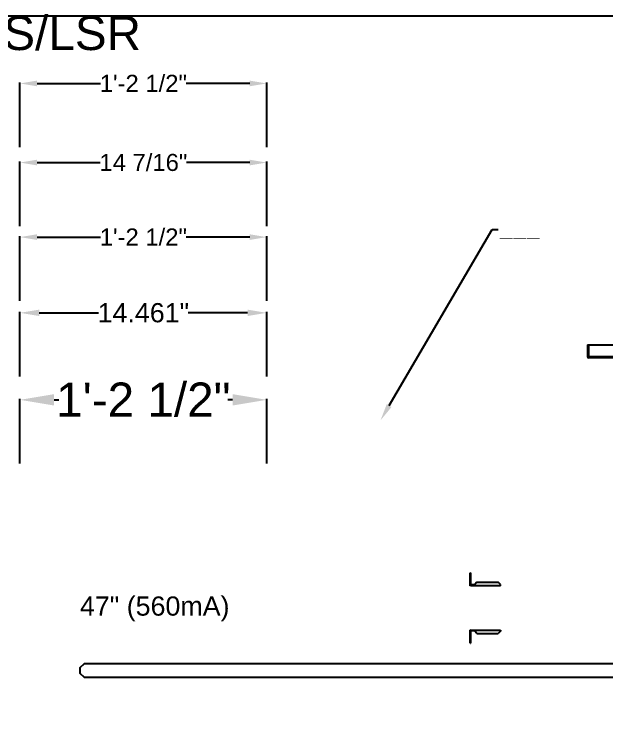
# Model space of a CAD drawing. Header units: inches. Extents: x 185 to 315, y 0 to 83.
# Drawn here: x 228.77 to 263.51, y 41.45 to 82.89 of the extents above; entities that cross this region are included whole.
import ezdxf
from ezdxf import colors
from ezdxf.entities.mleader import LeaderData, LeaderLine
from ezdxf.math import Vec2, Vec3

# ---------------------------------------------------------------- set-up
doc = ezdxf.new("R2010")
doc.units = ezdxf.units.IN
doc.header["$LTSCALE"] = 0.5
doc.header["$MEASUREMENT"] = 0
doc.layers.get('Defpoints').update_dxf_attribs({"linetype": 'CONTINUOUS'})
for name, color, linetype in [('Ceiling', 42, 'CONTINUOUS'), ('LED Board', 110, 'CONTINUOUS'), ('Mounting', 4, 'CONTINUOUS'), ('WallMount Bracket', 190, 'CONTINUOUS')]:
    doc.layers.add(name, color=color, linetype=linetype)
doc.layers.add('CUST DWG', color=7, linetype='CONTINUOUS', lineweight=20)
doc.layers.add('FAB DWG', color=7, linetype='CONTINUOUS', plot=False)
doc.layers.add('Text-Unprinted', color=131, linetype='CONTINUOUS', plot=False)
doc.styles.add('LSAD_Alert', font='arialbd.ttf', dxfattribs={"height": 5})
doc.styles.add('LSAD_Standard', font='arial.ttf')
doc.styles.get("Standard").update_dxf_attribs({"font": 'arial.ttf'})
doc.dimstyles.new('LSAD_CustDims', dxfattribs={"dimtxt": 1, "dimasz": 1, "dimexe": 0.0625, "dimexo": 0.042969, "dimgap": 0.0625, "dimtad": 0, "dimtih": 1, "dimtoh": 1, "dimdec": 3, "dimzin": 0, "dimdsep": 46, "dimlunit": 4, "dimtxsty": 'Standard', "dimcen": 0.125, "dimclrd": 256, "dimclre": 256, "dimclrt": 256, "dimadec": 0, "dimazin": 0, "dimtfac": 1, "dimtdec": 3, "dimtix": 1, "dimtofl": 0, "dimtmove": 0, "dimatfit": 3, "dimfxl": 1, "dimfrac": 2, "dimtolj": 1, "dimtzin": 0, "dimarcsym": 0})
doc.dimstyles.new('LSAD_FabDims', dxfattribs={"dimtxt": 1, "dimasz": 1, "dimexe": 0.0625, "dimexo": 0.042969, "dimgap": 0.0625, "dimtad": 0, "dimtih": 1, "dimtoh": 1, "dimdec": 4, "dimzin": 0, "dimdsep": 46, "dimlunit": 5, "dimtxsty": 'Standard', "dimcen": 0.125, "dimclrd": 256, "dimclre": 256, "dimclrt": 256, "dimadec": 0, "dimazin": 0, "dimtfac": 1, "dimtdec": 4, "dimtix": 1, "dimtofl": 0, "dimtmove": 0, "dimatfit": 3, "dimfxl": 1, "dimfrac": 2, "dimtolj": 1, "dimtzin": 0, "dimarcsym": 0})
doc.dimstyles.new('LSAD_FabDimsOC', dxfattribs={"dimtxt": 1, "dimasz": 1, "dimexe": 0.0625, "dimexo": 0.042969, "dimgap": 0.0625, "dimtad": 0, "dimtih": 1, "dimtoh": 1, "dimdec": 3, "dimzin": 0, "dimdsep": 46, "dimlunit": 4, "dimtxsty": 'Standard', "dimcen": 0.125, "dimclrd": 256, "dimclre": 256, "dimclrt": 256, "dimadec": 0, "dimazin": 0, "dimtfac": 1, "dimtdec": 3, "dimtofl": 0, "dimtmove": 0, "dimatfit": 2, "dimfxl": 1, "dimfrac": 2, "dimtolj": 1, "dimtzin": 0, "dimarcsym": 0})
doc.dimstyles.new('LSAD_FixtureCut', dxfattribs={"dimtxt": 1.125, "dimasz": 1.125, "dimexe": 0.0625, "dimexo": 0.042969, "dimgap": 0.0625, "dimtad": 0, "dimtih": 1, "dimtoh": 1, "dimdec": 3, "dimzin": 0, "dimdsep": 46, "dimtxsty": 'Standard', "dimcen": 0.125, "dimclrd": 256, "dimclre": 256, "dimclrt": 256, "dimadec": 0, "dimazin": 0, "dimtfac": 1, "dimtdec": 3, "dimtofl": 0, "dimtmove": 0, "dimatfit": 3, "dimfxl": 1, "dimfrac": 2, "dimtolj": 1, "dimtzin": 0, "dimarcsym": 0})
doc.dimstyles.new('LSAD_OverallDim', dxfattribs={"dimtxt": 2, "dimasz": 2, "dimexe": 0.0625, "dimexo": 0.042969, "dimgap": 0.0625, "dimtad": 0, "dimtih": 1, "dimtoh": 1, "dimdec": 3, "dimzin": 0, "dimdsep": 46, "dimlunit": 4, "dimtxsty": 'Standard', "dimcen": 0.125, "dimclrd": 256, "dimclre": 256, "dimclrt": 256, "dimadec": 0, "dimazin": 0, "dimtfac": 1, "dimtdec": 3, "dimtix": 1, "dimtofl": 0, "dimtmove": 0, "dimatfit": 3, "dimfxl": 1, "dimfrac": 2, "dimtolj": 1, "dimtzin": 0, "dimarcsym": 0})

# ---------------------------------------------------------------- blocks, each defined once
blk = doc.blocks.new('*U62')
at = {"layer": 'LED Board', "linetype": 'Continuous', "lineweight": 25, "transparency": 16777216}
blk.add_lwpolyline([(47, 0.15), (46.757, 0.393), (0.243, 0.393), (0, 0.15), (0, -0.15), (0.243, -0.393), (46.757, -0.393), (47, -0.15)], close=True, dxfattribs=at)
at = {"layer": 'FAB DWG', "color": 0, "transparency": 16777216, "style": 'LSAD_Standard'}
blk.add_attdef('LED1', (0, 3.215), '', height=1.125, dxfattribs=at)
blk = doc.blocks.new('*U69')
at = {"layer": 'WallMount Bracket', "color": 0, "linetype": 'ByBlock', "transparency": 16777216}
for p, q in [((-2.19, 0), (2.19, 0)), ((2.182, 0), (2.182, -0.692)), ((2.25, 0), (2.19, 0)), ((2.19, -0.692), (2.19, 0)), ((2.25, -0.692), (2.25, 0)), ((-2.25, 0), (-2.19, 0)), ((-2.25, 0), (-2.25, -0.692)), ((-2.19, 0), (-2.19, -0.692)), ((-2.182, -0.692), (-2.182, 0)), ((-2.19, -0.692), (-2.25, -0.692)), ((-2.182, -0.692), (2.182, -0.692)), ((-2.182, -0.7), (-2.182, -0.692)), ((-2.182, -0.7), (-2.182, -0.76)), ((2.182, -0.76), (-2.182, -0.76)), ((2.182, -0.692), (2.182, -0.7)), ((2.182, -0.7), (2.182, -0.76)), ((2.19, -0.692), (2.25, -0.692))]:
    blk.add_line(p, q, dxfattribs=at)
for centre, radius, start, end in [((-2.182, -0.692), 0.0678, 180, 270), ((-2.182, -0.692), 0.008, 180, 270), ((2.182, -0.692), 0.0678, 270, 0), ((2.182, -0.692), 0.008, 270, 0)]:
    blk.add_arc(centre, radius, start, end, dxfattribs=at)
blk = doc.blocks.new('*D19')
at = {"layer": 'Defpoints', "color": 0, "ltscale": 0.5, "transparency": 16777216}
for p in [(243.577, 65.376), (229.116, 61.597), (243.577, 61.597)]:
    blk.add_point(p, dxfattribs=at)
at = {"layer": 'FAB DWG', "lineweight": -2, "ltscale": 0.5, "transparency": 16777216}
for p, q in [((229.116, 61.64), (229.116, 65.439)), ((230.241, 65.376), (233.724, 65.376)), ((242.452, 65.376), (238.969, 65.376)), ((243.577, 61.64), (243.577, 65.439))]:
    blk.add_line(p, q, dxfattribs=at)
at = {"layer": 'FAB DWG', "ltscale": 0.5, "transparency": 16777216}
for points in [[(230.241, 65.564), (230.241, 65.189), (229.116, 65.376)], [(242.452, 65.564), (242.452, 65.189), (243.577, 65.376)]]:
    blk.add_solid(points, dxfattribs=at)
at = {"layer": 'FAB DWG', "ltscale": 0.5, "transparency": 16777216, "insert": (236.346, 65.376), "char_height": 1.125, "attachment_point": 5, "style": 'LSAD_Standard'}
blk.add_mtext('\\A1;14.461"', dxfattribs=at)
blk = doc.blocks.new('*D20')
at = {"layer": 'Defpoints', "color": 0, "ltscale": 0.5, "transparency": 16777216}
for p in [(243.577, 69.816), (229.116, 66.036), (243.577, 66.036)]:
    blk.add_point(p, dxfattribs=at)
at = {"layer": 'FAB DWG', "lineweight": -2, "ltscale": 0.5, "transparency": 16777216}
for p, q in [((229.116, 66.079), (229.116, 69.878)), ((230.116, 69.816), (233.837, 69.816)), ((242.577, 69.816), (238.856, 69.816)), ((243.577, 66.079), (243.577, 69.878))]:
    blk.add_line(p, q, dxfattribs=at)
at = {"layer": 'FAB DWG', "ltscale": 0.5, "transparency": 16777216}
for points in [[(230.116, 69.983), (230.116, 69.649), (229.116, 69.816)], [(242.577, 69.983), (242.577, 69.649), (243.577, 69.816)]]:
    blk.add_solid(points, dxfattribs=at)
at = {"layer": 'FAB DWG', "ltscale": 0.5, "transparency": 16777216, "insert": (236.346, 69.816), "char_height": 1, "attachment_point": 5, "style": 'LSAD_Standard'}
blk.add_mtext('\\A1;1\'-2 1/2"', dxfattribs=at)
blk = doc.blocks.new('*D21')
at = {"layer": 'Defpoints', "color": 0, "ltscale": 0.5, "transparency": 16777216}
for p in [(243.577, 74.189), (229.116, 70.41), (243.577, 70.41)]:
    blk.add_point(p, dxfattribs=at)
at = {"layer": 'FAB DWG', "lineweight": -2, "ltscale": 0.5, "transparency": 16777216}
for p, q in [((229.116, 70.453), (229.116, 74.252)), ((230.116, 74.189), (233.814, 74.189)), ((242.577, 74.189), (238.878, 74.189)), ((243.577, 70.453), (243.577, 74.252))]:
    blk.add_line(p, q, dxfattribs=at)
at = {"layer": 'FAB DWG', "ltscale": 0.5, "transparency": 16777216}
for points in [[(230.116, 74.356), (230.116, 74.023), (229.116, 74.189)], [(242.577, 74.356), (242.577, 74.023), (243.577, 74.189)]]:
    blk.add_solid(points, dxfattribs=at)
at = {"layer": 'FAB DWG', "ltscale": 0.5, "transparency": 16777216, "insert": (236.346, 74.189), "char_height": 1, "attachment_point": 5, "style": 'LSAD_Standard'}
blk.add_mtext('\\A1;14 7/16"', dxfattribs=at)
blk = doc.blocks.new('*D22')
at = {"layer": 'CUST DWG', "lineweight": -2, "ltscale": 0.5, "transparency": 16777216}
for p, q in [((229.116, 75.092), (229.116, 78.891)), ((230.116, 78.828), (233.837, 78.828)), ((242.577, 78.828), (238.856, 78.828)), ((243.577, 75.092), (243.577, 78.891))]:
    blk.add_line(p, q, dxfattribs=at)
at = {"layer": 'CUST DWG', "ltscale": 0.5, "transparency": 16777216}
for points in [[(230.116, 78.995), (230.116, 78.661), (229.116, 78.828)], [(242.577, 78.995), (242.577, 78.661), (243.577, 78.828)]]:
    blk.add_solid(points, dxfattribs=at)
at = {"layer": 'Defpoints', "color": 0, "ltscale": 0.5, "transparency": 16777216}
for p in [(243.577, 78.828), (229.116, 75.049), (243.577, 75.049)]:
    blk.add_point(p, dxfattribs=at)
at = {"layer": 'CUST DWG', "ltscale": 0.5, "transparency": 16777216, "insert": (236.346, 78.828), "char_height": 1, "attachment_point": 5, "style": 'LSAD_Standard'}
blk.add_mtext('\\A1;1\'-2 1/2"', dxfattribs=at)
blk = doc.blocks.new('*D23')
at = {"layer": 'Defpoints', "color": 0, "ltscale": 0.5, "transparency": 16777216}
for p in [(243.577, 60.274), (229.116, 56.494), (243.577, 56.494)]:
    blk.add_point(p, dxfattribs=at)
at = {"layer": 'FAB DWG', "lineweight": -2, "ltscale": 0.5, "transparency": 16777216}
for p, q in [((229.116, 56.537), (229.116, 60.336)), ((231.116, 60.274), (231.39, 60.274)), ((241.577, 60.274), (241.303, 60.274)), ((243.577, 56.537), (243.577, 60.336))]:
    blk.add_line(p, q, dxfattribs=at)
at = {"layer": 'FAB DWG', "ltscale": 0.5, "transparency": 16777216}
for points in [[(231.116, 60.607), (231.116, 59.94), (229.116, 60.274)], [(241.577, 60.607), (241.577, 59.94), (243.577, 60.274)]]:
    blk.add_solid(points, dxfattribs=at)
at = {"layer": 'FAB DWG', "ltscale": 0.5, "transparency": 16777216, "insert": (236.346, 60.274), "char_height": 2, "attachment_point": 5, "style": 'LSAD_Standard'}
blk.add_mtext('\\A1;1\'-2 1/2"', dxfattribs=at)
blk = doc.blocks.new('*U76')
at = {"layer": 'Mounting', "color": 0, "transparency": 16777216}
for p, q in [((0, 2.062), (0.036, 2.062)), ((0, 1.372), (0, 2.062)), ((0, 2.062), (0.036, 2.062)), ((0, 1.3), (0, 2.062)), ((0.036, 1.372), (0.036, 2.062)), ((0.036, 2.062), (0.036, 1.3)), ((0.281, 1.348), (0.06, 1.348)), ((0.06, 1.313), (1.781, 1.313)), ((0.406, 1.5), (0.281, 1.375)), ((0.281, 1.3), (0.281, 1.375)), ((0.406, 1.5), (1.656, 1.5)), ((1.781, 1.375), (1.656, 1.5)), ((1.781, 1.3), (1.781, 1.375)), ((0, -2.063), (0, -1.3)), ((0, -1.372), (0, -2.063)), ((0.036, -1.3), (0.036, -2.063)), ((0.036, -1.372), (0.036, -2.063)), ((0.06, -1.313), (1.781, -1.313)), ((0.281, -1.348), (0.06, -1.348)), ((0.281, -1.3), (0.281, -1.375)), ((0.406, -1.5), (0.281, -1.375)), ((0.406, -1.5), (1.656, -1.5)), ((1.781, -1.375), (1.656, -1.5)), ((1.781, -1.3), (1.781, -1.375)), ((0.036, -2.063), (0, -2.063)), ((0, -2.063), (0.036, -2.063))]:
    blk.add_line(p, q, dxfattribs=at)
for centre, radius, start, end in [((0.06, 1.372), 0.0595, 180, 270), ((0.06, 1.372), 0.0236, 180, 270), ((0.06, -1.372), 0.0595, 90, 180), ((0.06, -1.372), 0.0236, 90, 180)]:
    blk.add_arc(centre, radius, start, end, dxfattribs=at)

msp = doc.modelspace()

# ---------------------------------------------------------------- linework, layer by layer
at = {"layer": 'Text-Unprinted', "ltscale": 0.5, "transparency": 16777216}
msp.add_lwpolyline([(226.5827, 82.78678), (314.91034, 82.78678), (314.91034, 0), (226.5827, 0)], close=True, dxfattribs=at)

# ---------------------------------------------------------------- block references
at = {"layer": 'FAB DWG', "ltscale": 0.5, "transparency": 16777216}
msp.add_blockref('*U62', (232.62774, 44.40301), dxfattribs=at).add_auto_attribs({'LED1': '47" (560mA)'})
at = {"layer": 'Mounting'}
msp.add_blockref('*U76', (255.49125, 48.07471), dxfattribs=at)
at = {"layer": 'WallMount Bracket', "ltscale": 0.5, "transparency": 16777216}
msp.add_blockref('*U69', (264.61916, 63.49736), dxfattribs=at)

# ---------------------------------------------------------------- texts
at = {"layer": 'Text-Unprinted', "ltscale": 0.5, "transparency": 16777216, "insert": (226.5827, 82.78678), "char_height": 2, "attachment_point": 1, "style": 'LSAD_Standard'}
msp.add_mtext_dynamic_manual_height_columns('LS/LSR', width=18.8364853, gutter_width=10, heights=[0], dxfattribs=at)

# ---------------------------------------------------------------- dimensions: what is measured, and where the dimension line sits
at = {"layer": 'CUST DWG', "ltscale": 0.5, "transparency": 16777216}
dim = msp.add_linear_dim(base=(243.57686, 78.82814), p1=(229.11582, 75.04872), p2=(243.57686, 75.04872), dimstyle='LSAD_CustDims', override={"dimtxsty": 'LSAD_Standard'}, dxfattribs=at)
dim.commit()
dim.dimension.update_dxf_attribs({"geometry": '*D22', "text_midpoint": (236.34634, 78.82814)})
at = {"layer": 'FAB DWG', "ltscale": 0.5, "transparency": 16777216}
for base, p1, p2, dimstyle, override, picture, middle in [((243.57686, 74.18947), (229.11582, 70.41006), (243.57686, 70.41006), 'LSAD_FabDims', {"dimpost": '"', "dimtxsty": 'LSAD_Standard'}, '*D21', (236.34634, 74.18947)), ((243.57686, 69.81588), (229.11582, 66.03646), (243.57686, 66.03646), 'LSAD_FabDimsOC', {"dimtxsty": 'LSAD_Standard'}, '*D20', (236.34634, 69.81588)), ((243.57686, 65.37604), (229.11582, 61.59663), (243.57686, 61.59663), 'LSAD_FixtureCut', {"dimpost": '"', "dimtxsty": 'LSAD_Standard'}, '*D19', (236.34634, 65.37604)), ((243.57686, 60.27351), (229.11582, 56.4941), (243.57686, 56.4941), 'LSAD_OverallDim', {"dimtxsty": 'LSAD_Standard'}, '*D23', (236.34634, 60.27351))]:
    dim = msp.add_linear_dim(base=base, p1=p1, p2=p2, dimstyle=dimstyle, override=override, dxfattribs=at)
    dim.commit()
    dim.dimension.update_dxf_attribs({"geometry": picture, "text_midpoint": middle})

# ---------------------------------------------------------------- leaders
at = {"layer": 'Ceiling', "ltscale": 0.5, "transparency": 16777216}
ml = msp.add_multileader_mtext('Standard', dxfattribs=at)
ml.set_content('___', color=256, style='LSAD_Alert')
ml.set_leader_properties()
ml.build(insert=Vec2(0, 0))
ml.multileader.update_dxf_attribs({"dogleg_length": 0.36, "arrow_head_size": 1})
ctx = ml.context
ctx.base_point, ctx.char_height, ctx.arrow_head_size, ctx.landing_gap_size, ctx.plane_origin = Vec3(257.14618, 70.2558), 1, 1, 0.09, Vec3(250.24751, 59.07359)
notes = []
notes.append((ctx, [(0, (1, 1, 0), (256.78618, 70.2558), (1, 0), 0.36, [(0, [(250.24751, 59.07359)], 0, [])])]))
ctx.mtext.insert, ctx.mtext.flow_direction = Vec3(257.23618, 70.89393), 5
for ctx, leaders in notes:
    for number, flags, end, landing, length, lines in leaders:
        leader = LeaderData()
        leader.index, (leader.has_last_leader_line, leader.has_dogleg_vector, leader.attachment_direction) = number, flags
        leader.last_leader_point, leader.dogleg_vector, leader.dogleg_length = Vec3(end), Vec3(landing), length
        for number, points, colour, breaks in lines:
            line = LeaderLine()
            line.index, line.vertices, line.color, line.breaks = number, Vec3.list(points), colors.encode_raw_color(colour), breaks
            leader.lines.append(line)
        ctx.leaders.append(leader)

doc.saveas('drawing.dxf')
